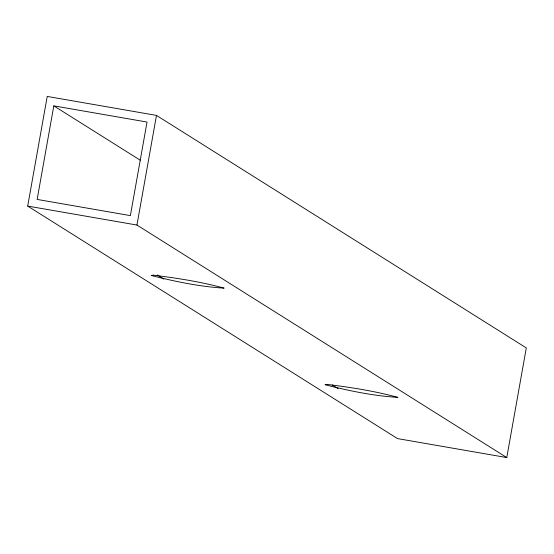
<?xml version="1.0" encoding="UTF-8"?>
<svg xmlns="http://www.w3.org/2000/svg" width="554" height="554" viewBox="0 0 554 554"><rect width="100%" height="100%" fill="white"/><g stroke="black" fill="none" stroke-linecap="round" stroke-linejoin="round"><path stroke-width="0.83" d="M27.7 206.081L47.229 96.431L156.477 115.405L526.3 347.919L506.771 457.569L397.523 438.595L27.7 206.081L136.949 225.049L506.771 457.569M53.807 105.862L37.146 199.426L130.37 215.617L147.032 122.053L53.807 105.862L140.217 160.189M136.949 225.049L156.477 115.405M157.232 274.929L163.825 279.077M332.241 384.968L338.099 388.652M153.368 275.158L151.27 275.483C175.071 281.536 199.641 286.66 224.107 288.135C200.984 281.806 177.142 278.101 153.368 275.158M327.109 384.4L325.018 384.725C348.819 390.771 373.389 395.902 397.848 397.377C374.726 391.048 350.883 387.343 327.109 384.4"/></g></svg>
